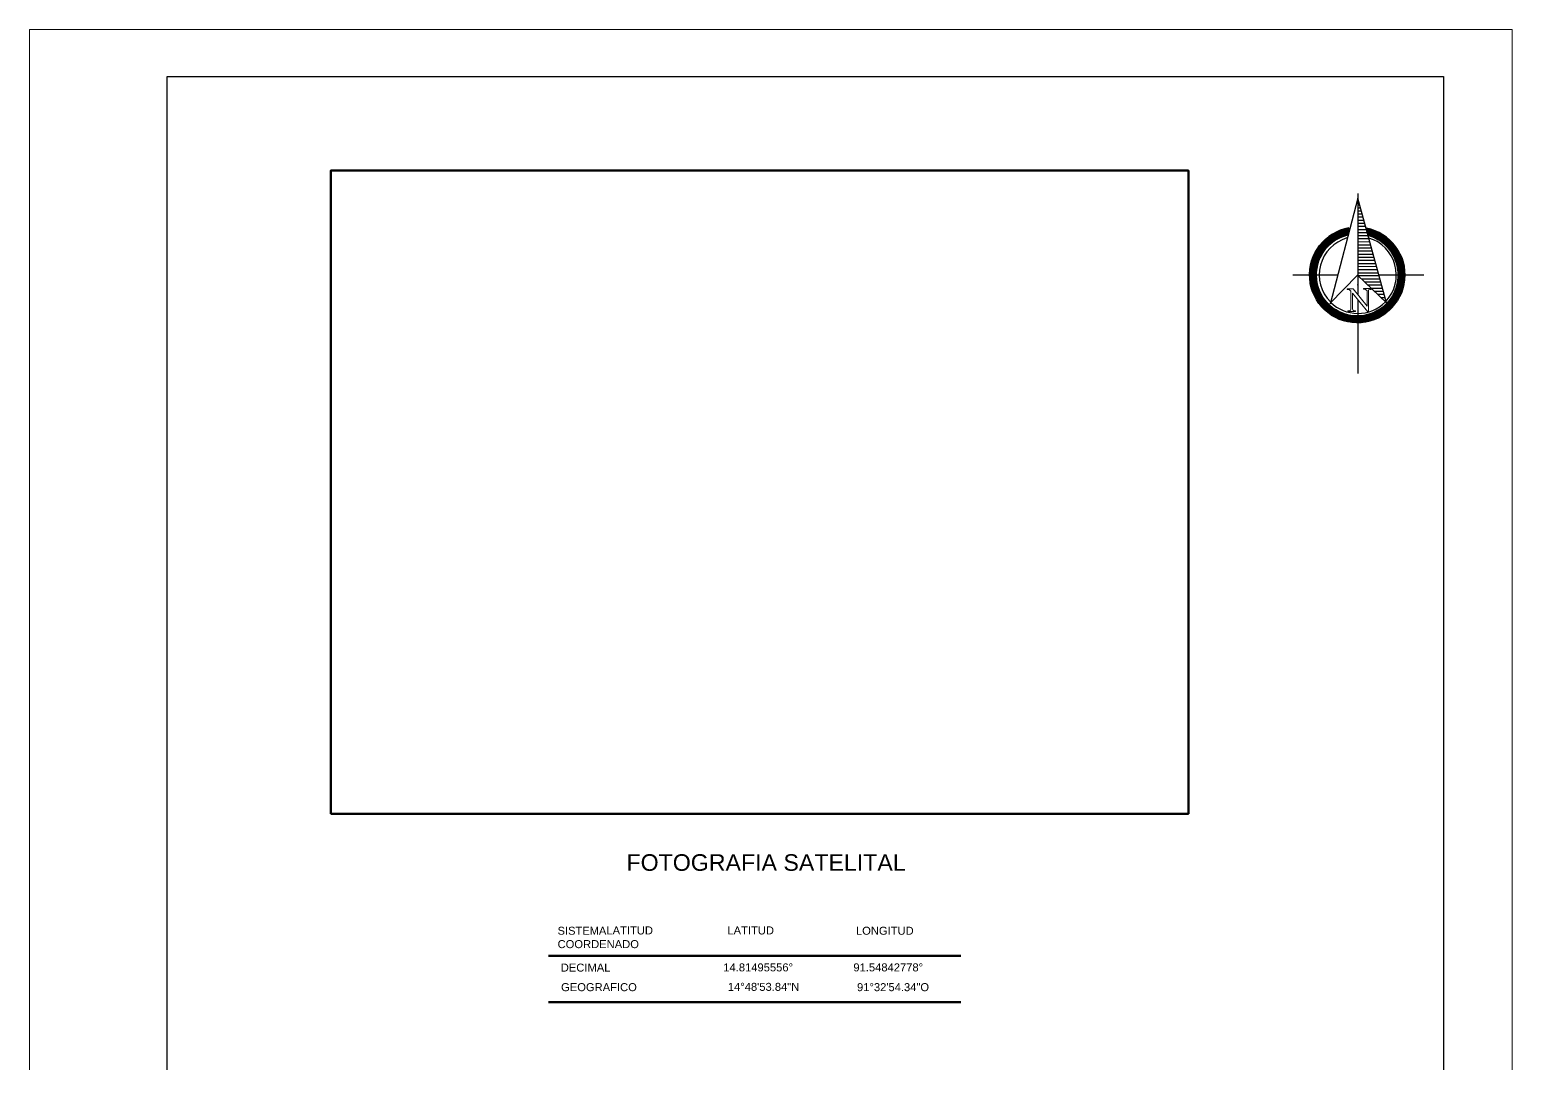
# Model space of a CAD drawing. Header units: millimetres. Extents: x 2424 to 2568, y 1542 to 1762.
# Drawn here: x 2424.3 to 2568.2, y 1662 to 1762.4 of the extents above; entities that cross this region are included whole.
import ezdxf

# ---------------------------------------------------------------- set-up
doc = ezdxf.new("R2010")
doc.units = ezdxf.units.MM
for name, color, linetype in [('PDF_0', 7, 'Continuous'), ('PDF_10 Formato', 7, 'Continuous'), ('PDF_Text', 7, 'Continuous')]:
    doc.layers.add(name, color=color, linetype=linetype)
doc.styles.add('PDF Arial-BoldMT', font='arial.ttf')
doc.styles.add('PDF ArialMT', font='arial.ttf')

msp = doc.modelspace()

# ---------------------------------------------------------------- hatches: boundary and pattern name
at = {"layer": 'PDF_0', "transparency": 33554559}
msp.add_hatch(color=256, dxfattribs=at).paths.add_polyline_path([(2553.31, 1745.98), (2553.28, 1746), (2553.25, 1746.03), (2553.22, 1746), (2553.19, 1745.98), (2553.22, 1745.95), (2553.25, 1745.92), (2553.28, 1745.95)])

# ---------------------------------------------------------------- linework, layer by layer
at = {"layer": 'PDF_0', "lineweight": 100}
msp.add_lwpolyline([(2453.51, 1686.25), (2453.51, 1748.72), (2536.79, 1748.72), (2536.79, 1686.25)], close=True, dxfattribs=at)
at = {"layer": 'PDF_0', "lineweight": 30}
for points in [[(2553.25, 1746.51), (2553.25, 1736.68)], [(2550.51, 1735.81), (2553.22, 1738.58), (2556.02, 1735.87), (2553.25, 1746.06), (2550.54, 1735.75)], [(2551.24, 1738.55), (2546.92, 1738.55)], [(2559.66, 1738.55), (2555.28, 1738.55)], [(2553.25, 1736.18), (2553.25, 1729.03)]]:
    msp.add_lwpolyline(points, dxfattribs=at)
at = {"layer": 'PDF_0', "lineweight": 25}
for points in [[(2553.33, 1745.69), (2553.25, 1745.69)], [(2553.42, 1745.38), (2553.25, 1745.38)], [(2553.5, 1745.07), (2553.25, 1745.07)], [(2553.59, 1744.79), (2553.25, 1744.79)], [(2553.67, 1744.48), (2553.25, 1744.48)], [(2553.76, 1744.2), (2553.25, 1744.2)], [(2553.84, 1743.89), (2553.25, 1743.89)], [(2553.93, 1743.58), (2553.25, 1743.58)], [(2551.13, 1742.02), (2550.14, 1742.02)], [(2551.27, 1742.11), (2550.23, 1742.11)], [(2551.41, 1742.19), (2550.34, 1742.19)], [(2551.61, 1742.25), (2550.45, 1742.25)], [(2551.81, 1742.33), (2550.54, 1742.33)], [(2552.04, 1742.42), (2550.68, 1742.42)], [(2552.26, 1742.5), (2550.79, 1742.5)], [(2552.26, 1742.59), (2550.93, 1742.59)], [(2552.29, 1742.64), (2551.08, 1742.64)], [(2552.32, 1742.73), (2551.24, 1742.73)], [(2552.35, 1742.81), (2551.41, 1742.81)], [(2552.35, 1742.9), (2551.64, 1742.9)], [(2552.37, 1742.98), (2551.87, 1742.98)], [(2552.4, 1743.07), (2552.18, 1743.07)], [(2553.98, 1743.29), (2553.25, 1743.29)], [(2554.49, 1742.98), (2554.07, 1742.98), (2553.25, 1742.98)], [(2554.15, 1742.67), (2553.25, 1742.67)], [(2554.24, 1742.39), (2553.25, 1742.39)], [(2554.32, 1742.08), (2553.25, 1742.08)], [(2554.18, 1743.07), (2554.07, 1743.07)], [(2554.72, 1742.9), (2554.1, 1742.9)], [(2554.94, 1742.81), (2554.13, 1742.81)], [(2555.11, 1742.73), (2554.15, 1742.73)], [(2555.28, 1742.64), (2554.15, 1742.64)], [(2555.42, 1742.59), (2554.18, 1742.59)], [(2555.57, 1742.5), (2554.21, 1742.5)], [(2555.68, 1742.42), (2554.32, 1742.42)], [(2555.82, 1742.33), (2554.55, 1742.33)], [(2555.9, 1742.25), (2554.75, 1742.25)], [(2556.02, 1742.19), (2554.92, 1742.19)], [(2556.13, 1742.11), (2555.09, 1742.11)], [(2556.21, 1742.02), (2555.23, 1742.02)], [(2549.72, 1740.58), (2549.04, 1740.58)], [(2549.75, 1740.67), (2549.1, 1740.67)], [(2549.8, 1740.75), (2549.13, 1740.75)], [(2549.86, 1740.84), (2549.18, 1740.84)], [(2549.92, 1740.89), (2549.21, 1740.89)], [(2549.97, 1740.98), (2549.27, 1740.98)], [(2550.03, 1741.06), (2549.32, 1741.06)], [(2550.09, 1741.15), (2549.38, 1741.15)], [(2550.17, 1741.23), (2549.44, 1741.23)], [(2550.23, 1741.32), (2549.49, 1741.32)], [(2550.31, 1741.37), (2549.55, 1741.37)], [(2550.4, 1741.46), (2549.61, 1741.46)], [(2550.48, 1741.54), (2549.66, 1741.54)], [(2550.57, 1741.63), (2549.75, 1741.63)], [(2550.68, 1741.71), (2549.8, 1741.71)], [(2550.76, 1741.77), (2549.89, 1741.77)], [(2550.88, 1741.85), (2549.97, 1741.85)], [(2550.99, 1741.94), (2550.06, 1741.94)], [(2554.41, 1741.77), (2553.25, 1741.8)], [(2554.49, 1741.49), (2553.25, 1741.49)], [(2554.58, 1741.18), (2553.25, 1741.18)], [(2554.66, 1740.89), (2553.25, 1740.89)], [(2554.75, 1740.58), (2553.25, 1740.58)], [(2556.3, 1741.94), (2555.37, 1741.94)], [(2556.38, 1741.85), (2555.48, 1741.85)], [(2556.47, 1741.77), (2555.59, 1741.77)], [(2556.55, 1741.71), (2555.68, 1741.71)], [(2556.61, 1741.63), (2555.79, 1741.63)], [(2556.69, 1741.54), (2555.88, 1741.54)], [(2556.75, 1741.46), (2555.96, 1741.46)], [(2556.81, 1741.37), (2556.05, 1741.37)], [(2556.86, 1741.32), (2556.1, 1741.32)], [(2556.92, 1741.23), (2556.19, 1741.23)], [(2556.98, 1741.15), (2556.24, 1741.15)], [(2557.03, 1741.06), (2556.33, 1741.06)], [(2557.09, 1740.98), (2556.38, 1740.98)], [(2557.15, 1740.89), (2556.44, 1740.89)], [(2557.18, 1740.84), (2556.5, 1740.84)], [(2557.23, 1740.75), (2556.55, 1740.75)], [(2557.26, 1740.67), (2556.61, 1740.67)], [(2557.32, 1740.58), (2556.64, 1740.58)], [(2549.21, 1739.23), (2548.62, 1739.23)], [(2549.21, 1739.14), (2548.62, 1739.14)], [(2549.24, 1739.4), (2548.65, 1739.4)], [(2549.24, 1739.31), (2548.65, 1739.31)], [(2549.3, 1739.54), (2548.67, 1739.54)], [(2549.27, 1739.48), (2548.67, 1739.48)], [(2549.3, 1739.62), (2548.7, 1739.62)], [(2549.32, 1739.71), (2548.73, 1739.71)], [(2549.38, 1739.88), (2548.76, 1739.88)], [(2549.35, 1739.79), (2548.76, 1739.79)], [(2549.41, 1739.96), (2548.79, 1739.96)], [(2549.44, 1740.02), (2548.82, 1740.02)], [(2549.47, 1740.1), (2548.84, 1740.1)], [(2549.49, 1740.19), (2548.87, 1740.19)], [(2549.55, 1740.27), (2548.9, 1740.27)], [(2549.58, 1740.36), (2548.93, 1740.36)], [(2549.64, 1740.41), (2548.99, 1740.41)], [(2549.66, 1740.5), (2549.01, 1740.5)], [(2554.8, 1740.27), (2553.25, 1740.27)], [(2554.89, 1739.99), (2553.25, 1739.99)], [(2554.97, 1739.68), (2553.25, 1739.68)], [(2555.06, 1739.37), (2553.25, 1739.4)], [(2557.34, 1740.5), (2556.69, 1740.5)], [(2557.37, 1740.41), (2556.72, 1740.41)], [(2557.43, 1740.36), (2556.78, 1740.36)], [(2557.46, 1740.27), (2556.81, 1740.27)], [(2557.49, 1740.19), (2556.84, 1740.19)], [(2557.51, 1740.1), (2556.89, 1740.1)], [(2557.54, 1740.02), (2556.92, 1740.02)], [(2557.57, 1739.96), (2556.95, 1739.96)], [(2557.6, 1739.88), (2556.98, 1739.88)], [(2557.6, 1739.79), (2557.01, 1739.79)], [(2557.63, 1739.71), (2557.03, 1739.71)], [(2557.66, 1739.62), (2557.06, 1739.62)], [(2557.66, 1739.54), (2557.06, 1739.54)], [(2557.68, 1739.48), (2557.09, 1739.48)], [(2557.71, 1739.4), (2557.12, 1739.4)], [(2557.71, 1739.31), (2557.12, 1739.31)], [(2557.74, 1739.23), (2557.15, 1739.23)], [(2557.74, 1739.14), (2557.15, 1739.14)], [(2549.18, 1739), (2548.59, 1739)], [(2549.18, 1738.92), (2548.59, 1738.92)], [(2549.18, 1738.83), (2548.59, 1738.83)], [(2549.18, 1738.75), (2548.59, 1738.75)], [(2549.15, 1738.66), (2548.59, 1738.66)], [(2549.15, 1738.61), (2548.59, 1738.61)], [(2549.15, 1738.52), (2548.59, 1738.52)], [(2549.15, 1738.44), (2548.59, 1738.44)], [(2549.18, 1738.35), (2548.59, 1738.35)], [(2549.18, 1738.27), (2548.59, 1738.27)], [(2549.18, 1738.21), (2548.59, 1738.21)], [(2549.18, 1739.09), (2548.62, 1739.09)], [(2549.18, 1738.13), (2548.62, 1738.13)], [(2549.21, 1738.04), (2548.62, 1738.04)], [(2549.21, 1737.96), (2548.62, 1737.96)], [(2549.21, 1737.87), (2548.65, 1737.87)], [(2549.24, 1737.79), (2548.65, 1737.79)], [(2549.27, 1737.73), (2548.67, 1737.73)], [(2555.14, 1739.09), (2553.25, 1739.09)], [(2555.23, 1738.77), (2553.25, 1738.77)], [(2555.31, 1738.49), (2553.31, 1738.49)], [(2555.4, 1738.18), (2553.62, 1738.18)], [(2555.48, 1737.87), (2553.93, 1737.87)], [(2557.68, 1737.73), (2557.09, 1737.73)], [(2557.71, 1737.87), (2557.12, 1737.87)], [(2557.71, 1737.79), (2557.12, 1737.79)], [(2557.74, 1739.09), (2557.15, 1739.09)], [(2557.74, 1738.04), (2557.15, 1738.04)], [(2557.74, 1737.96), (2557.15, 1737.96)], [(2557.77, 1739), (2557.18, 1739)], [(2557.77, 1738.92), (2557.18, 1738.92)], [(2557.77, 1738.83), (2557.18, 1738.83)], [(2557.77, 1738.75), (2557.18, 1738.75)], [(2557.77, 1738.35), (2557.18, 1738.35)], [(2557.77, 1738.27), (2557.18, 1738.27)], [(2557.77, 1738.21), (2557.18, 1738.21)], [(2557.74, 1738.13), (2557.18, 1738.13)], [(2557.77, 1738.66), (2557.2, 1738.66)], [(2557.77, 1738.61), (2557.2, 1738.61)], [(2557.77, 1738.52), (2557.2, 1738.52)], [(2557.77, 1738.44), (2557.2, 1738.44)], [(2549.27, 1737.65), (2548.67, 1737.65)], [(2549.3, 1737.56), (2548.7, 1737.56)], [(2549.32, 1737.48), (2548.7, 1737.48)], [(2549.35, 1737.39), (2548.73, 1737.39)], [(2549.35, 1737.31), (2548.76, 1737.31)], [(2549.38, 1737.25), (2548.79, 1737.25)], [(2549.41, 1737.17), (2548.82, 1737.17)], [(2549.44, 1737.08), (2548.82, 1737.08)], [(2549.49, 1737), (2548.84, 1737)], [(2549.52, 1736.91), (2548.9, 1736.91)], [(2549.55, 1736.85), (2548.93, 1736.85)], [(2549.61, 1736.77), (2548.96, 1736.77)], [(2549.64, 1736.68), (2548.99, 1736.68)], [(2549.69, 1736.6), (2549.01, 1736.6)], [(2549.72, 1736.52), (2549.07, 1736.52)], [(2549.78, 1736.43), (2549.1, 1736.43)], [(2549.83, 1736.37), (2549.15, 1736.37)], [(2549.89, 1736.29), (2549.18, 1736.29)], [(2555.57, 1737.59), (2554.24, 1737.59)], [(2555.62, 1737.28), (2554.55, 1737.28)], [(2555.71, 1736.97), (2554.86, 1736.97)], [(2555.79, 1736.68), (2555.17, 1736.68)], [(2555.88, 1736.37), (2555.48, 1736.37)], [(2557.18, 1736.29), (2556.47, 1736.29)], [(2557.2, 1736.37), (2556.53, 1736.37)], [(2557.26, 1736.43), (2556.58, 1736.43)], [(2557.29, 1736.52), (2556.64, 1736.52)], [(2557.34, 1736.6), (2556.67, 1736.6)], [(2557.37, 1736.68), (2556.72, 1736.68)], [(2557.4, 1736.77), (2556.75, 1736.77)], [(2557.43, 1736.85), (2556.81, 1736.85)], [(2557.46, 1736.91), (2556.84, 1736.91)], [(2557.49, 1737), (2556.86, 1737)], [(2557.51, 1737.08), (2556.89, 1737.08)], [(2557.54, 1737.17), (2556.95, 1737.17)], [(2557.57, 1737.25), (2556.98, 1737.25)], [(2557.63, 1737.39), (2557.01, 1737.39)], [(2557.6, 1737.31), (2557.01, 1737.31)], [(2557.66, 1737.48), (2557.03, 1737.48)], [(2557.66, 1737.56), (2557.06, 1737.56)], [(2557.68, 1737.65), (2557.09, 1737.65)], [(2549.95, 1736.2), (2549.24, 1736.2)], [(2550, 1736.12), (2549.3, 1736.12)], [(2550.06, 1736.04), (2549.32, 1736.04)], [(2550.12, 1735.98), (2549.38, 1735.98)], [(2550.2, 1735.89), (2549.44, 1735.89)], [(2550.26, 1735.81), (2549.49, 1735.81)], [(2550.34, 1735.72), (2549.58, 1735.72)], [(2550.43, 1735.64), (2549.64, 1735.64)], [(2550.51, 1735.56), (2549.69, 1735.56)], [(2550.6, 1735.5), (2549.78, 1735.5)], [(2550.71, 1735.41), (2549.83, 1735.41)], [(2550.82, 1735.33), (2549.92, 1735.33)], [(2550.93, 1735.24), (2550, 1735.24)], [(2551.05, 1735.16), (2550.09, 1735.16)], [(2551.19, 1735.08), (2550.17, 1735.08)], [(2551.33, 1735.02), (2550.26, 1735.02)], [(2551.47, 1734.93), (2550.37, 1734.93)], [(2551.67, 1734.85), (2550.48, 1734.85)], [(2555.88, 1734.85), (2554.69, 1734.85)], [(2555.99, 1734.93), (2554.89, 1734.93)], [(2556.07, 1735.02), (2555.03, 1735.02)], [(2556.19, 1735.08), (2555.17, 1735.08)], [(2556.27, 1735.16), (2555.31, 1735.16)], [(2556.36, 1735.24), (2555.42, 1735.24)], [(2556.44, 1735.33), (2555.54, 1735.33)], [(2556.53, 1735.41), (2555.65, 1735.41)], [(2556.58, 1735.5), (2555.76, 1735.5)], [(2555.96, 1736.06), (2555.79, 1736.06)], [(2556.67, 1735.56), (2555.85, 1735.56)], [(2556.72, 1735.64), (2555.93, 1735.64)], [(2556.78, 1735.72), (2556.02, 1735.72)], [(2556.86, 1735.81), (2556.1, 1735.81)], [(2556.92, 1735.89), (2556.16, 1735.89)], [(2556.98, 1735.98), (2556.24, 1735.98)], [(2557.03, 1736.04), (2556.3, 1736.04)], [(2557.06, 1736.12), (2556.36, 1736.12)], [(2557.12, 1736.2), (2556.41, 1736.2)], [(2551.87, 1734.76), (2550.6, 1734.76)], [(2552.15, 1734.68), (2550.71, 1734.68)], [(2552.52, 1734.62), (2550.85, 1734.62)], [(2555.37, 1734.54), (2553.19, 1734.54), (2550.99, 1734.54)], [(2555.23, 1734.45), (2553.19, 1734.45), (2551.13, 1734.45)], [(2555.06, 1734.37), (2553.19, 1734.37), (2551.3, 1734.37)], [(2554.86, 1734.28), (2553.19, 1734.28), (2551.5, 1734.28)], [(2554.66, 1734.2), (2553.19, 1734.2), (2551.7, 1734.2)], [(2554.38, 1734.14), (2553.19, 1734.14), (2551.98, 1734.14)], [(2554.04, 1734.06), (2553.19, 1734.06), (2552.32, 1734.06)], [(2553.33, 1733.97), (2553.19, 1733.97), (2553.02, 1733.97)], [(2555.51, 1734.62), (2553.84, 1734.62)], [(2555.65, 1734.68), (2554.21, 1734.68)], [(2555.76, 1734.76), (2554.49, 1734.76)]]:
    msp.add_lwpolyline(points, dxfattribs=at)
at = {"layer": 'PDF_0', "lineweight": 20}
msp.add_lwpolyline([(2554.21, 1735.02), (2552.71, 1736.83), (2552.71, 1735.3), (2552.8, 1735.13), (2552.88, 1735.1), (2553.02, 1735.1), (2553.02, 1735.05), (2552.26, 1735.05), (2552.26, 1735.1), (2552.43, 1735.1), (2552.52, 1735.16), (2552.57, 1735.24), (2552.57, 1735.33), (2552.57, 1737), (2552.4, 1737.17), (2552.29, 1737.17), (2552.2, 1737.17), (2552.2, 1737.25), (2552.8, 1737.25), (2554.15, 1735.56), (2554.15, 1737.05), (2553.96, 1737.22), (2553.79, 1737.22), (2553.79, 1737.28), (2554.55, 1737.28), (2554.55, 1737.19), (2554.41, 1737.19), (2554.27, 1737.14), (2554.27, 1737.05), (2554.27, 1735.02)], close=True, dxfattribs=at)
msp.add_lwpolyline([(2553.22, 1737.62), (2553.19, 1737.62)], dxfattribs=at)
at = {"layer": 'PDF_0', "lineweight": 30}
msp.add_lwpolyline([(2550.62, 1735.92, 0.194727), (2553.21, 1734.85, 0.204974), (2555.93, 1735.99)], format="xyb", dxfattribs=at)
at = {"layer": 'PDF_0', "lineweight": 50}
for points in [[(2474.66, 1672.47), (2514.7, 1672.47)], [(2474.66, 1667.95), (2514.7, 1667.95)]]:
    msp.add_lwpolyline(points, dxfattribs=at)
for radius, start, end in [(4.59, 99.6187, 79.0466), (4.02, 103.4143, 74.8775)]:
    msp.add_arc((2553.18, 1738.59), radius, start, end, dxfattribs=at)
at = {"layer": 'PDF_0', "lineweight": 30}
for start, end in [(106.3803, 224.5112), (317.1202, 73.3997)]:
    msp.add_arc((2553.24, 1738.59), 3.74, start, end, dxfattribs=at)
at = {"layer": 'PDF_10 Formato', "lineweight": 9}
msp.add_lwpolyline([(2424.28, 1542.48), (2424.28, 1762.41), (2568.24, 1762.41), (2568.24, 1542.48)], close=True, dxfattribs=at)
at = {"layer": 'PDF_10 Formato', "lineweight": 25}
msp.add_lwpolyline([(2561.55, 1757.86), (2561.55, 1549.17), (2437.64, 1549.17), (2437.64, 1757.86)], close=True, dxfattribs=at)

# ---------------------------------------------------------------- texts
at = {"layer": 'PDF_Text', "attachment_point": 4}
for s, insert, char_height, style in [('FOTOGRAFIA SATELITAL', (2482.23, 1681.51), 1.6096, 'PDF Arial-BoldMT'), ('SISTEMA', (2475.54, 1674.89), 0.772, 'PDF ArialMT'), ('LATITUD', (2480.28, 1674.92), 0.777, 'PDF ArialMT'), ('LATITUD', (2492.03, 1674.92), 0.777, 'PDF ArialMT'), ('LONGITUD', (2504.51, 1674.89), 0.777, 'PDF ArialMT'), ('COORDENADO', (2475.54, 1673.59), 0.777, 'PDF ArialMT'), ('DECIMAL', (2475.85, 1671.31), 0.777, 'PDF ArialMT'), ('14.81495556°', (2491.63, 1671.33), 0.777, 'PDF ArialMT'), ('91.54842778°', (2504.26, 1671.33), 0.777, 'PDF ArialMT'), ('GEOGRAFICO', (2475.88, 1669.41), 0.777, 'PDF ArialMT'), ('14°48\'53.84"N', (2492.07, 1669.44), 0.777, 'PDF ArialMT'), (' 91°32\'54.34"O', (2504.31, 1669.41), 0.777, 'PDF ArialMT')]:
    msp.add_mtext(s, dxfattribs=dict(at, insert=insert, char_height=char_height, style=style))

doc.saveas('drawing.dxf')
